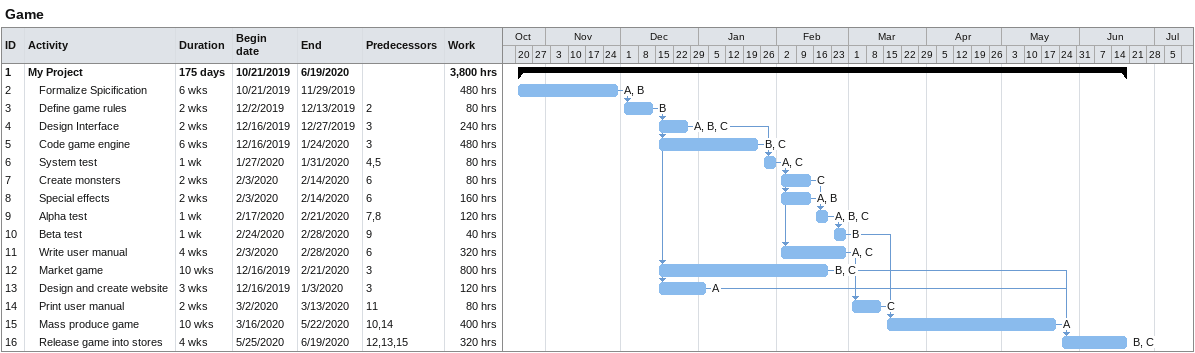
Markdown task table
Game

| ID | Level | Task | Duration | Start | Finish | Predecessors | Resources | Work (h) |
|---|---|---|---|---|---|---|---|---|
| 1 | 1 | **My Project** | 175d | 2019-10-21 | 2020-06-19 |  |  | 3800 |
| 2 | 2 | Formalize Spicification | 6w | 2019-10-21 | 2019-11-29 |  | A, B | 480 |
| 3 | 2 | Define game rules | 2w | 2019-12-02 | 2019-12-13 | 2 | B | 80 |
| 4 | 2 | Design Interface | 2w | 2019-12-16 | 2019-12-27 | 3 | A, B, C | 240 |
| 5 | 2 | Code game engine | 6w | 2019-12-16 | 2020-01-24 | 3 | B, C | 480 |
| 6 | 2 | System test | 1w | 2020-01-27 | 2020-01-31 | 4, 5 | A, C | 80 |
| 7 | 2 | Create monsters | 2w | 2020-02-03 | 2020-02-14 | 6 | C | 80 |
| 8 | 2 | Special effects | 2w | 2020-02-03 | 2020-02-14 | 6 | A, B | 160 |
| 9 | 2 | Alpha test | 1w | 2020-02-17 | 2020-02-21 | 7, 8 | A, B, C | 120 |
| 10 | 2 | Beta test | 1w | 2020-02-24 | 2020-02-28 | 9 | B | 40 |
| 11 | 2 | Write user manual | 4w | 2020-02-03 | 2020-02-28 | 6 | A, C | 320 |
| 12 | 2 | Market game | 10w | 2019-12-16 | 2020-02-21 | 3 | B, C | 800 |
| 13 | 2 | Design and create website | 3w | 2019-12-16 | 2020-01-03 | 3 | A | 120 |
| 14 | 2 | Print user manual | 2w | 2020-03-02 | 2020-03-13 | 11 | C | 80 |
| 15 | 2 | Mass produce game | 10w | 2020-03-16 | 2020-05-22 | 10, 14 | A | 400 |
| 16 | 2 | Release game into stores | 4w | 2020-05-25 | 2020-06-19 | 12, 13, 15 | B, C | 320 |
